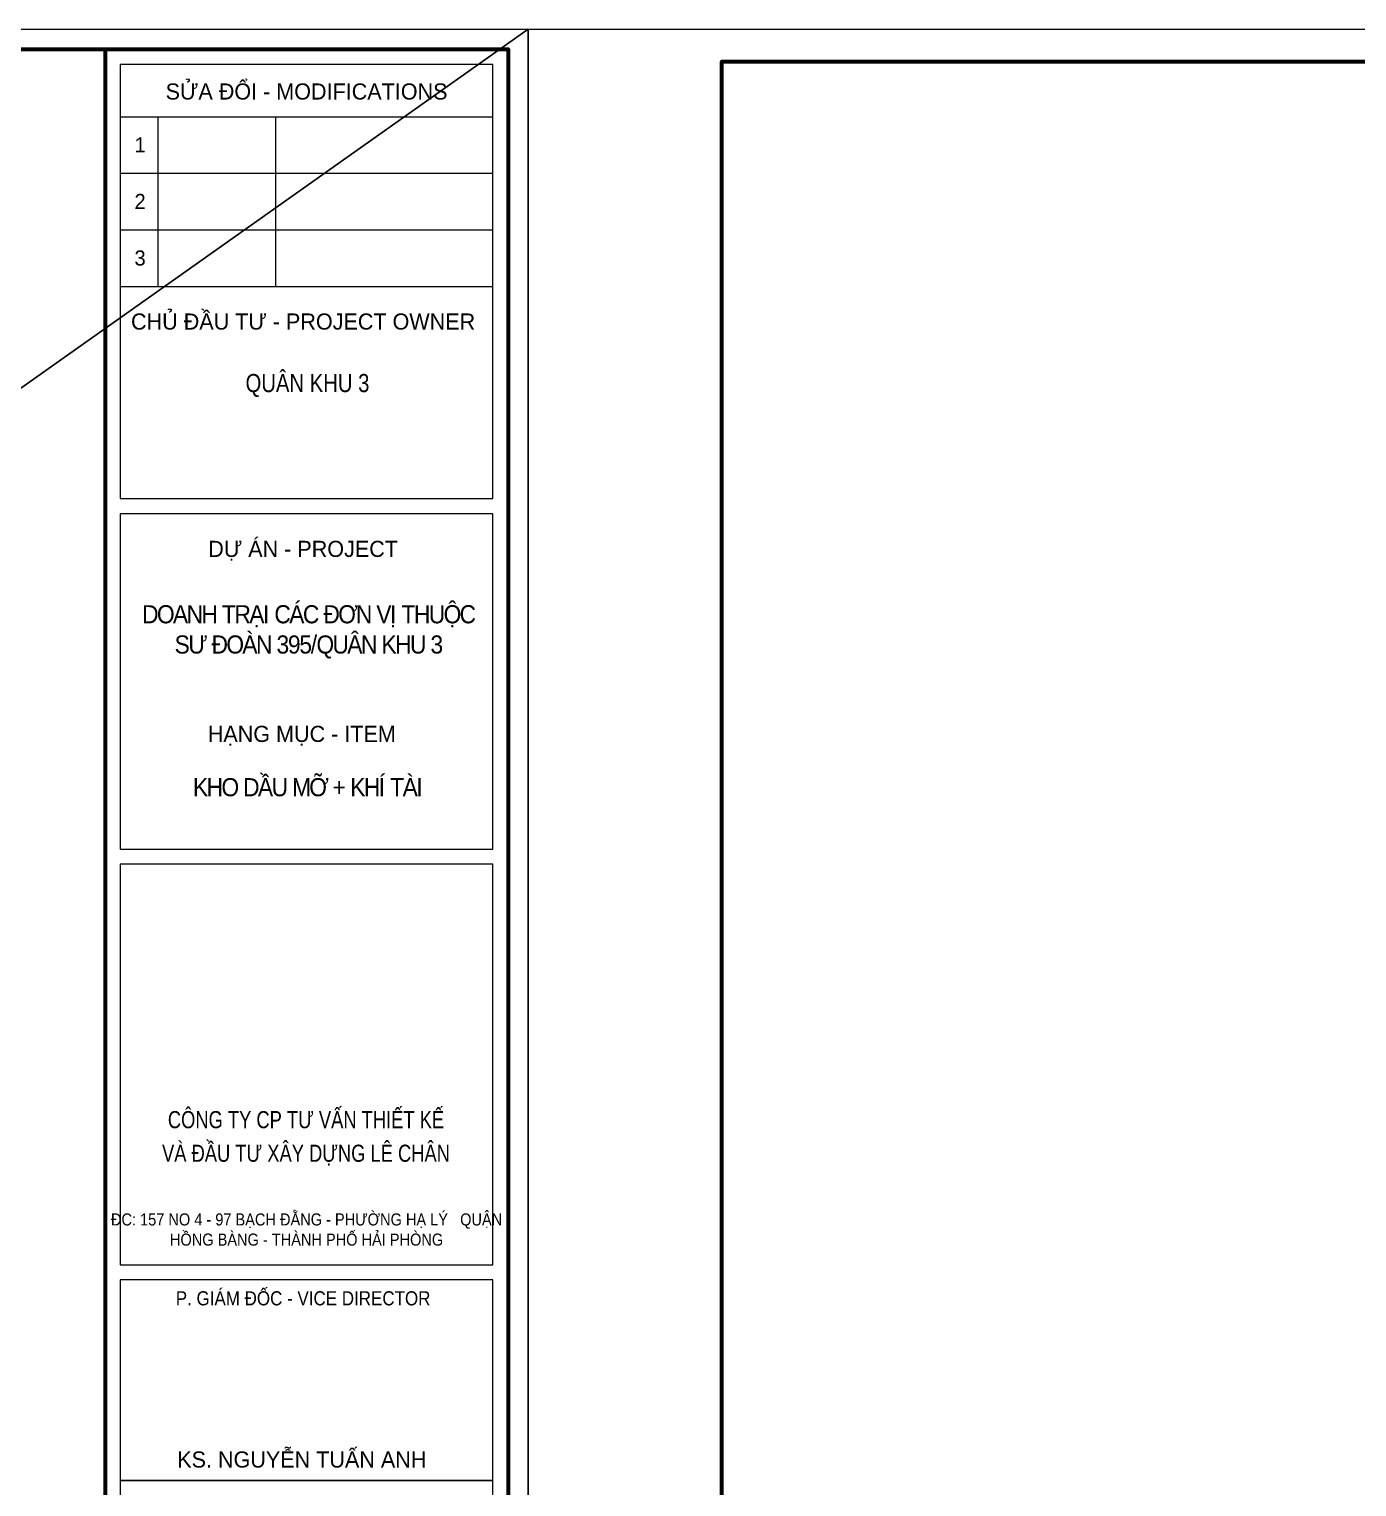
# Model space of a CAD drawing. Header units: millimetres. Extents: x -295047 to 29144, y -724756 to -246879.
# Drawn here: x -125581 to -118992, y -351839 to -344605 of the extents above; entities that cross this region are included whole.
import ezdxf
from ezdxf.enums import TextEntityAlignment as Align

# ---------------------------------------------------------------- set-up
doc = ezdxf.new("R2010")
doc.units = ezdxf.units.MM
doc.header["$MEASUREMENT"] = 0
doc.layers.get('Defpoints').update_dxf_attribs({"color": 1})
for name, color, linetype, lineweight in [('08. Net Text', 3, 'Continuous', 13), ('Khungten_LCDI', 7, 'Continuous', 5), ('LC Net thay', 7, 'Continuous', 25), ('LC Text1', 3, 'Continuous', 20)]:
    doc.layers.add(name, color=color, linetype=linetype, lineweight=lineweight)
doc.layers.add('KCS_Plotter', color=11, linetype='Continuous', plot=False)
doc.styles.add('Khungten', font='VHAVAN_1.TTF', dxfattribs={"width": 0.9, "height": 5000})
doc.styles.add('Text Khung Ten', font='VHAVAN_1.TTF')
doc.styles.add('Title', font='VHBLACK_1.TTF', dxfattribs={"width": 0.8})
doc.styles.add('VNAVANTH', font='VHAVANB_1.TTF', dxfattribs={"width": 0.6})

# ---------------------------------------------------------------- blocks, each defined once
blk = doc.blocks.new('lcdi KC')
at = {"layer": 'Defpoints', "lineweight": 0}
blk.add_lwpolyline([(-1200, -14850), (-1200, 14850), (40800, 14850), (40800, -14850)], close=True, dxfattribs=at)
at = {"layer": 'Khungten_LCDI', "color": 5, "lineweight": 60}
blk.add_line((36600, 14650), (36600, -14650), dxfattribs=at)
at = {"layer": 'Khungten_LCDI', "color": 5, "lineweight": 25}
blk.add_line((40600, -14650), (40600, 14650), dxfattribs=at)
at = {"layer": 'Khungten_LCDI', "color": 9, "lineweight": 15}
for p, q in [((36750, 13981.3), (40450, 13981.3)), ((37122.7, 13981.3), (37122.7, 12296.8)), ((38292.8, 13981.3), (38292.8, 12296.8)), ((36750, 13419.8), (40450, 13419.8)), ((36750, 12858.3), (40450, 12858.3)), ((36750, 12296.8), (40450, 12296.8))]:
    blk.add_line(p, q, dxfattribs=at)
at = {"layer": 'Khungten_LCDI', "color": 5, "lineweight": 60}
blk.add_lwpolyline([(0, -14650), (0, 14650), (40600, 14650), (40600, -14650)], close=True, dxfattribs=at)
at = {"layer": 'Khungten_LCDI', "color": 9, "lineweight": 15}
for points in [[(36750, 10190.4), (40450, 10190.4), (40450, 14500), (36750, 14500)], [(36750, 6711.5), (40450, 6711.5), (40450, 10040.4), (36750, 10040.4)], [(36750, 2587.2), (40450, 2587.2), (40450, 6561.5), (36750, 6561.5)], [(36750, 446.3), (40450, 446.3), (40450, 2437.2), (36750, 2437.2)], [(36750, -1521.9), (40450, -1521.9), (40450, 446.3), (36750, 446.3)]]:
    blk.add_lwpolyline(points, close=True, dxfattribs=at)
at = {"color": 7}
for s, style, p in [('söa ®æi - modifications', 'Khungten', (38600, 14151.5)), ('chñ ®Çu t\xad - project owner', 'Khungten', (38565.6, 11868.2)), ('dù ¸n - project', 'Khungten', (38565.6, 9611.8)), ('h¹ng môc - item', 'Khungten', (38552.5, 7775.6)), ('ks. nguyÔn tuÊn anh', 'VNAVANTH', (38552.7, 574.1))]:
    blk.add_text(s, height=160, dxfattribs=dict(at, style=style)).set_placement(p, align=Align.CENTER)
for s, height, style, width, p in [('c«ng ty cp t\xad vÊn thiÕt kÕ', 170, 'Title', 0.8, (38594.2, 3941.9)), ('vµ ®Çu t\xad x©y dùng lª ch©n', 170, 'Title', 0.8, (38594.2, 3608.6)), ('P. gi¸m ®èc - VICE director', 140, 'Khungten', 0.9, (38565.6, 2183.9))]:
    blk.add_text(s, height=height, dxfattribs=dict(at, style=style, width=width)).set_placement(p, align=Align.CENTER)
at = {"color": 4, "char_height": 180, "attachment_point": 5, "style": 'Khungten'}
for s, insert, width in [('{\\f.VnArialH|b0|i0|c0|p34;\\W0.8;qu©n khu 3}', (38609, 11313), 2315.239), ('{\\f.VnArialH|b0|i0|c0|p34;\\W0.9;\\T0.9;doanh tr¹i c¸c ®¬n vÞ thuéc s\xad ®oµn 395/qu©n khu 3}', (38616.6, 8868.3), 3461.975), ('{\\f.VnArialH|b0|i0|c0|p34;\\T0.9;kho dÇu mì + khÝ tµi}', (38609, 7325.4), 3712.556)]:
    blk.add_mtext(s, dxfattribs=dict(at, insert=insert, width=width))
at = {"color": 7, "insert": (38600, 3096.5), "char_height": 120, "attachment_point": 2, "style": 'Khungten'}
blk.add_mtext_dynamic_manual_height_columns('®c: 157 no 4 - 97 b¹ch ®»ng - ph\xadêng h¹ lý   quËn hång bµng - thµnh phè h¶i phßng ', width=3886.569, gutter_width=25, heights=[0], dxfattribs=at)
at = {"color": 7, "style": 'Khungten', "width": 0.8}
for tag, p in [('REVISION', (39498.8, -10746.3)), ('NGAYHT', (39546.1, -11609.4))]:
    blk.add_attdef(tag, text='', height=200, dxfattribs=at).set_placement(p, align=Align.CENTER)
at = {"layer": '08. Net Text', "color": 7, "style": 'Text Khung Ten'}
blk.add_text('1', height=150, dxfattribs=at).set_placement((36891.7, 13626.8))
at = {"layer": '08. Net Text', "color": 7, "ltscale": 2, "style": 'Text Khung Ten'}
for s, p in [('2', (36891.7, 13065.3)), ('3', (36891.7, 12503.8))]:
    blk.add_text(s, height=150, dxfattribs=at).set_placement(p)
at = {"layer": 'LC Text1', "style": 'Title', "width": 1.485915}
for tag, p, p2 in [('TENBANVE1', (36912.7, -8885.8), (40339.1, -8885.8)), ('TENBANVE2', (36912.7, -9562.5), (40339.1, -9562.5))]:
    blk.add_attdef(tag, text='', height=250, dxfattribs=at).set_placement(p, p2, align=Align.FIT)
at = {"layer": 'LC Text1', "style": 'Title', "width": 0.7}
blk.add_attdef('SOBANVE', text='', height=250, dxfattribs=at).set_placement((39562, -13896.2), align=Align.CENTER)

msp = doc.modelspace()

# ---------------------------------------------------------------- linework, layer by layer
at = {"layer": 'KCS_Plotter', "ltscale": 2}
msp.add_line((-144104.2, -359455.3), (-123104.2, -344605.3), dxfattribs=at)

# ---------------------------------------------------------------- block references
at = {"layer": 'LC Net thay'}
for p, xscale, yscale, zscale in [((-143504.2, -352030.3), 0.5000000000000013, 0.5000000000000013, 0.5000000000000013), ((-122144.2, -356485.3), 0.8, 0.8, 0.8)]:
    msp.add_blockref('lcdi KC', p, dxfattribs=dict(at, xscale=xscale, yscale=yscale, zscale=zscale))

doc.saveas('drawing.dxf')
